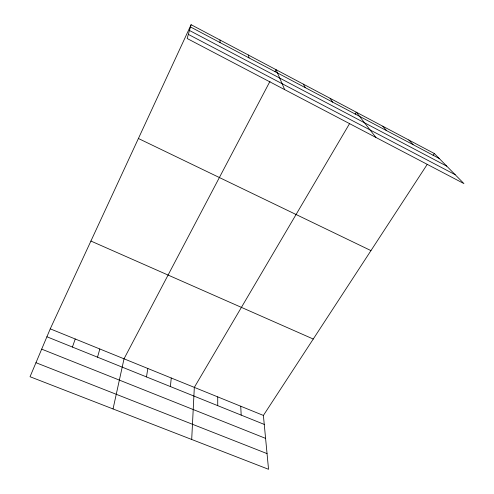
<?xml version="1.0" encoding="UTF-8"?>
<svg xmlns="http://www.w3.org/2000/svg" width="494" height="494" viewBox="0 0 494 494"><rect width="100%" height="100%" fill="white"/><g stroke="black" fill="none" stroke-linecap="round" stroke-linejoin="round"><path stroke-width="0.74" d="M191.697 439.475L194.327 387.376L349.696 123.395M170.381 386.561L171.264 378.009M146.483 376.922L147.83 368.487M113.04 408.946L124.025 358.817L269.99 81.319M97.516 357.181L99.831 348.986M191.104 24.7L187.152 38.501L463.959 183.607L434.319 153.517L191.104 24.7L50.252 328.843L30.041 376.731L268.545 469.3L263.395 415.435L427.261 164.335M72.42 347.06L75.242 338.995M275.016 71.76L276.09 69.716L284.668 89.618M355.124 114.17L356.291 112.187L375.903 137.449M433.071 155.425L434.319 153.517M35.963 362.701L267.044 453.609M41.687 349.141L265.587 438.376M46.911 336.772L264.253 424.414M50.252 328.843L263.395 415.435M90.915 241.047L313.252 339.038M138.406 138.493L370.957 250.612M189.455 30.461L446.78 166.169M188.331 34.382L455.19 174.703M190.462 26.935L439.166 158.444M408.804 140.006L413.126 144.668M382.801 126.229L386.567 130.626M330.066 98.3L332.684 102.135M303.335 84.147L305.354 87.685M248.315 55.001L249.056 57.915M240.739 406.235L241.177 415.108M219.991 40.002L220.058 42.583M217.718 396.88L217.731 405.654"/></g></svg>
